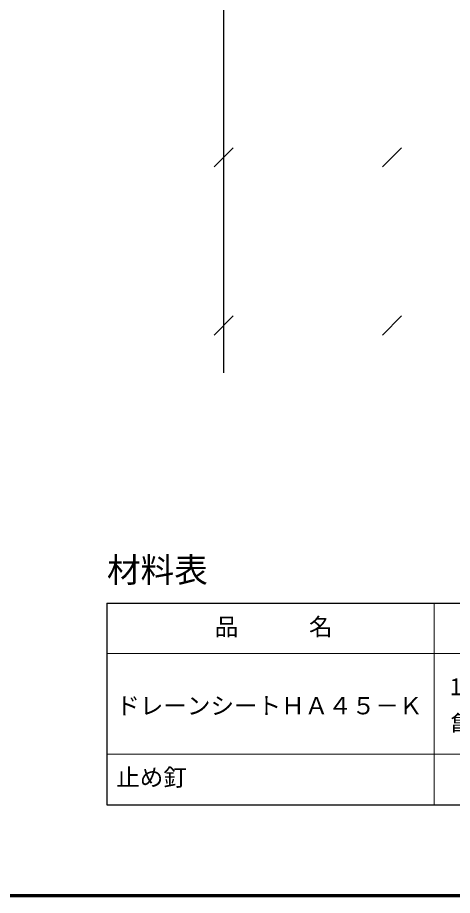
# Model space of a CAD drawing. Units: millimetres, scale not verified. Extents: x 200 to 8200, y 200 to 5740.
# Drawn here: x 4323 to 5616, y 200 to 2812 of the extents above; entities that cross this region are included whole.
import ezdxf
from ezdxf.enums import TextEntityAlignment as Align

# ---------------------------------------------------------------- set-up
doc = ezdxf.new("R2010")
doc.units = ezdxf.units.MM
doc.header["$LTSCALE"] = 20
doc.layers.add('C-MTR', color=5, linetype='Continuous')
doc.layers.add('C-MTR-TXT', color=5, linetype='Continuous')
for name, color, linetype, lineweight in [('C-MTR-FRAM', 5, 'Continuous', 25), ('C-MTR-LINE', 5, 'Continuous', 13), ('C-STR', 1, 'Continuous', 25), ('C-TTL', 2, 'Continuous', 70)]:
    doc.layers.add(name, color=color, linetype=linetype, lineweight=lineweight)
doc.styles.add('ＭＳ ゴシック', font='')
doc.styles.get('ＭＳ ゴシック').set_extended_font_data('MS Gothic')

msp = doc.modelspace()

# ---------------------------------------------------------------- linework, layer by layer
at = {"layer": 'C-MTR-FRAM'}
for p, q in [((4588.76, 1069.95), (4588.76, 469.95)), ((4588.76, 1069.95), (7993.07, 1069.95)), ((4588.76, 469.95), (7993.07, 469.95))]:
    msp.add_line(p, q, dxfattribs=at)
at = {"layer": 'C-MTR-LINE'}
for p, q in [((5561.3, 1069.95), (5561.3, 469.95)), ((4588.76, 919.95), (7993.07, 919.95)), ((4588.76, 619.95), (7993.07, 619.95))]:
    msp.add_line(p, q, dxfattribs=at)
at = {"layer": 'C-STR', "color": 7}
for p, q in [((4935.58, 3895.93), (4935.58, 1754.93)), ((4907.3, 2367.65), (4963.87, 2424.22)), ((5407.3, 2367.65), (5463.87, 2424.22)), ((4907.3, 1867.65), (4963.87, 1924.22)), ((5407.3, 1867.65), (5463.87, 1924.22))]:
    msp.add_line(p, q, dxfattribs=at)
at = {"layer": 'C-TTL'}
msp.add_lwpolyline([(200, 200), (8200, 200), (8200, 5740), (200, 5740)], close=True, dxfattribs=at)

# ---------------------------------------------------------------- texts
at = {"layer": 'C-MTR', "style": 'ＭＳ ゴシック'}
msp.add_text('材料表', height=73.31, dxfattribs=at).set_placement((4588.76, 1109.95), align=Align.BOTTOM_LEFT)
at = {"layer": 'C-MTR-TXT', "style": 'ＭＳ ゴシック'}
for s, p in [('\u3000品\u3000\u3000\u3000名\u3000', (4839.21, 999.28)), ('1,000×10,000', (5608.78, 821.57)), ('ドレーンシートＨＡ４５－Ｋ', (4616.51, 764.49)), ('亀甲金網付', (5608.78, 710.56))]:
    msp.add_text(s, height=51.32, dxfattribs=at).set_placement(p, align=Align.MIDDLE_LEFT)
msp.add_text('止め釘', height=51.32, dxfattribs=at).set_placement((4616.51, 510.36), align=Align.BOTTOM_LEFT)

doc.saveas('drawing.dxf')
